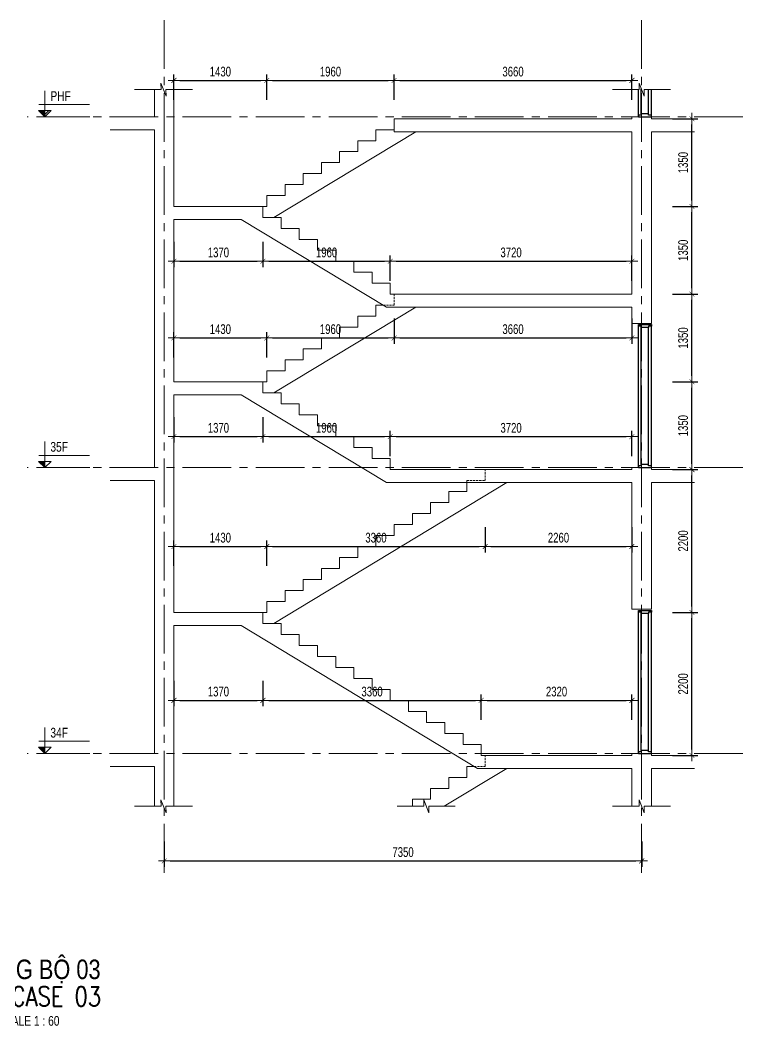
# Model space of a CAD drawing. Header units: millimetres. Extents: x -179076 to 254975, y -18667 to 296191.
# Drawn here: x 74023 to 85149, y 126662 to 142145 of the extents above; entities that cross this region are included whole.
import ezdxf
from ezdxf.enums import TextEntityAlignment as Align

# ---------------------------------------------------------------- set-up
doc = ezdxf.new("R2010")
doc.units = ezdxf.units.MM
doc.linetypes.add('CENTER2', pattern=[1.125, 0.75, -0.125, 0.125, -0.125])
doc.linetypes.add('HIDDEN2', pattern=[4.7625, 3.175, -1.5875])
doc.layers.get('Defpoints').update_dxf_attribs({"color": 151, "lineweight": 9})
doc.layers.add('A-DOOR', color=4, linetype='Continuous')
doc.layers.add('DOOR', color=4, linetype='Continuous')
for name, color, linetype, lineweight in [('NDC_S_ANNO', 7, 'Continuous', 20), ('NDC_S_AXIS', 5, 'CENTER2', 13), ('NDC_S_CONTINUOUS', 3, 'Continuous', 20), ('NDC_S_DIM', 1, 'Continuous', 15), ('NDC_S_ENG TITLE', 3, 'Continuous', 20), ('NDC_S_HIDDEN', 8, 'HIDDEN2', 13), ('NDC_S_SLAB', 2, 'Continuous', 20), ('NDC_S_SYMBOL', 1, 'Continuous', 15), ('NDC_S_TEXT SYMBOL', 7, 'Continuous', 20), ('NDC_S_VN TEXT', 7, 'Continuous', 20), ('NDC_S_VN TITLE', 6, 'Continuous', 35)]:
    doc.layers.add(name, color=color, linetype=linetype, lineweight=lineweight)
doc.styles.add('NDC_ANNO', font='', dxfattribs={"width": 0.8})
doc.styles.add('NDC_DIM', font='', dxfattribs={"width": 0.75})
doc.styles.add('NDC_EN TXT', font='romans.shx', dxfattribs={"width": 0.8})
doc.styles.add('NDC_VIE TXT', font='arial.ttf', dxfattribs={"width": 0.8})
doc.styles.get('NDC_ANNO').set_extended_font_data('Dotum')
doc.styles.get('NDC_DIM').set_extended_font_data('Dotum')
doc.dimstyles.new('NDC_dim_60', dxfattribs={"dimscale": 60, "dimtxt": 2.5, "dimasz": 1.5, "dimexe": 1.5, "dimexo": 2.5, "dimgap": 1, "dimtad": 1, "dimdec": 0, "dimzin": 0, "dimdsep": 46, "dimtxsty": 'NDC_DIM', "dimblk": 'DIMMARK', "dimcen": 0.09, "dimdle": 1.2, "dimclrd": 1, "dimclre": 1, "dimclrt": 3, "dimadec": 0, "dimazin": 0, "dimtfac": 1, "dimtdec": 0, "dimtix": 1, "dimtofl": 0, "dimtmove": 0, "dimatfit": 3, "dimfxl": 5, "dimfxlon": 1, "dimtolj": 1, "dimtzin": 0, "dimarcsym": 0})

# ---------------------------------------------------------------- blocks, each defined once
blk = doc.blocks.new('X-SECTION-2$0$X-SEC-DOO2')
at = {"layer": 'A-DOOR'}
for p, q in [((41976, 101972), (41976, 104172)), ((42021, 102017), (42021, 104127)), ((42131, 102017), (42131, 104127)), ((42176, 101972), (42176, 104172))]:
    blk.add_line(p, q, dxfattribs=at)
for points in [[(41976, 104172), (41976, 104147), (42021, 104147), (42021, 104127), (42131, 104127), (42131, 104147), (42176, 104147), (42176, 104172)], [(41976, 101972), (41976, 101997), (42021, 101997), (42021, 102017), (42131, 102017), (42131, 101997), (42176, 101997), (42176, 101972)]]:
    blk.add_lwpolyline(points, close=True, dxfattribs=at)
at = {"layer": 'Defpoints'}
blk.add_line((41976, 104192), (42176, 104192), dxfattribs=at)
blk = doc.blocks.new('kata_block_CT')
at = {"layer": 'NDC_S_ANNO'}
blk.add_hatch(color=3, dxfattribs=at).paths.add_polyline_path([(0, 1.6), (-1.61, 1.6), (0, 0)])
at = {"layer": 'NDC_S_ANNO', "ltscale": 50}
h = blk.add_hatch(dxfattribs=at)
h.set_pattern_fill('ANSI31', color=256, scale=1.406, style=0)
h.paths.add_polyline_path([(0, 1.6), (0, 0), (1.61, 1.6)])
for p, q in [((-1.59, 3.14), (11.47, 3.14)), ((11.56, 0), (-1.64, 0))]:
    blk.add_line(p, q, dxfattribs=at)
for points in [[(0, 6.69), (0, 0)], [(0, 0), (-1.61, 1.6), (0, 1.6)], [(0, 0), (1.61, 1.6), (0, 1.6)]]:
    blk.add_lwpolyline(points, dxfattribs=at)
at = {"layer": 'NDC_S_ANNO', "color": 8, "ltscale": 50}
blk.add_lwpolyline([(0, 0), (-1.61, 1.6), (0, 1.6)], dxfattribs=at)
at = {"layer": 'NDC_S_TEXT SYMBOL', "color": 3, "style": 'NDC_ANNO', "width": 0.8}
blk.add_attdef('CT', (1.41, 4.07), '', height=2.5, dxfattribs=at)
blk = doc.blocks.new('DIMMARK')
at = {"layer": 'NDC_S_DIM', "color": 1}
blk.add_line((-1.5, 0), (1, 0), dxfattribs=at)
at = {"layer": 'NDC_S_DIM', "color": 2, "const_width": 0.1}
blk.add_lwpolyline([(-0.42, -0.42), (0.42, 0.42)], dxfattribs=at)
blk = doc.blocks.new('*D2730')
at = {"layer": 'Defpoints', "color": 0, "transparency": 16777216}
for p in [(76243, 130023), (83593, 130023), (83593, 129202)]:
    blk.add_point(p, dxfattribs=at)
at = {"layer": 'NDC_S_DIM', "color": 1, "lineweight": -2, "transparency": 16777216}
for p, q in [((76243, 129502), (76243, 129112)), ((83593, 129502), (83593, 129112)), ((76333, 129202), (83503, 129202))]:
    blk.add_line(p, q, dxfattribs=at)
at = {"layer": 'NDC_S_DIM', "color": 1, "lineweight": -2, "transparency": 16777216, "xscale": 90, "yscale": 90, "zscale": 90, "rotation": 180}
blk.add_blockref('DIMMARK', (76243, 129202), dxfattribs=at)
at = {"layer": 'NDC_S_DIM', "color": 1, "lineweight": -2, "transparency": 16777216, "xscale": 90, "yscale": 90, "zscale": 90}
blk.add_blockref('DIMMARK', (83593, 129202), dxfattribs=at)
at = {"layer": 'NDC_S_DIM', "color": 3, "transparency": 16777216, "insert": (79918, 129337), "char_height": 150, "attachment_point": 5, "style": 'NDC_DIM'}
blk.add_mtext('\\A1;7350', dxfattribs=at)
blk = doc.blocks.new('*D2735')
at = {"layer": 'Defpoints', "color": 0, "transparency": 16777216}
for p in [(77761, 133027), (76391, 132827), (77761, 131673)]:
    blk.add_point(p, dxfattribs=at)
at = {"layer": 'NDC_S_DIM', "color": 1, "lineweight": -2, "transparency": 16777216}
for p, q in [((76391, 131973), (76391, 131583)), ((77761, 131973), (77761, 131583)), ((76481, 131673), (77671, 131673))]:
    blk.add_line(p, q, dxfattribs=at)
at = {"layer": 'NDC_S_DIM', "color": 1, "lineweight": -2, "transparency": 16777216, "xscale": 90, "yscale": 90, "zscale": 90, "rotation": 180}
blk.add_blockref('DIMMARK', (76391, 131673), dxfattribs=at)
at = {"layer": 'NDC_S_DIM', "color": 1, "lineweight": -2, "transparency": 16777216, "xscale": 90, "yscale": 90, "zscale": 90}
blk.add_blockref('DIMMARK', (77761, 131673), dxfattribs=at)
at = {"layer": 'NDC_S_DIM', "color": 3, "transparency": 16777216, "insert": (77076, 131808), "char_height": 150, "attachment_point": 5, "style": 'NDC_DIM'}
blk.add_mtext('\\A1;1370', dxfattribs=at)
blk = doc.blocks.new('*D2736')
at = {"layer": 'Defpoints', "color": 0, "transparency": 16777216}
for p in [(77761, 133027), (81121, 131673), (81121, 130827)]:
    blk.add_point(p, dxfattribs=at)
at = {"layer": 'NDC_S_DIM', "color": 1, "lineweight": -2, "transparency": 16777216}
for p, q in [((77761, 131973), (77761, 131583)), ((81121, 131373), (81121, 131763)), ((77851, 131673), (81031, 131673))]:
    blk.add_line(p, q, dxfattribs=at)
at = {"layer": 'NDC_S_DIM', "color": 1, "lineweight": -2, "transparency": 16777216, "xscale": 90, "yscale": 90, "zscale": 90, "rotation": 180}
blk.add_blockref('DIMMARK', (77761, 131673), dxfattribs=at)
at = {"layer": 'NDC_S_DIM', "color": 1, "lineweight": -2, "transparency": 16777216, "xscale": 90, "yscale": 90, "zscale": 90}
blk.add_blockref('DIMMARK', (81121, 131673), dxfattribs=at)
at = {"layer": 'NDC_S_DIM', "color": 3, "transparency": 16777216, "insert": (79441, 131808), "char_height": 150, "attachment_point": 5, "style": 'NDC_DIM'}
blk.add_mtext('\\A1;3360', dxfattribs=at)
blk = doc.blocks.new('*D2737')
at = {"layer": 'Defpoints', "color": 0, "transparency": 16777216}
for p in [(83441, 131673), (81121, 130827), (83441, 130827)]:
    blk.add_point(p, dxfattribs=at)
at = {"layer": 'NDC_S_DIM', "color": 1, "lineweight": -2, "transparency": 16777216}
for p, q in [((81121, 131373), (81121, 131763)), ((83441, 131373), (83441, 131763)), ((81211, 131673), (83351, 131673))]:
    blk.add_line(p, q, dxfattribs=at)
at = {"layer": 'NDC_S_DIM', "color": 1, "lineweight": -2, "transparency": 16777216, "xscale": 90, "yscale": 90, "zscale": 90, "rotation": 180}
blk.add_blockref('DIMMARK', (81121, 131673), dxfattribs=at)
at = {"layer": 'NDC_S_DIM', "color": 1, "lineweight": -2, "transparency": 16777216, "xscale": 90, "yscale": 90, "zscale": 90}
blk.add_blockref('DIMMARK', (83441, 131673), dxfattribs=at)
at = {"layer": 'NDC_S_DIM', "color": 3, "transparency": 16777216, "insert": (82281, 131808), "char_height": 150, "attachment_point": 5, "style": 'NDC_DIM'}
blk.add_mtext('\\A1;2320', dxfattribs=at)
blk = doc.blocks.new('*D2738')
at = {"layer": 'Defpoints', "color": 0, "transparency": 16777216}
for p in [(77821, 134042), (76391, 133027), (77821, 133027)]:
    blk.add_point(p, dxfattribs=at)
at = {"layer": 'NDC_S_DIM', "color": 1, "lineweight": -2, "transparency": 16777216}
for p, q in [((76391, 133742), (76391, 134132)), ((77821, 133742), (77821, 134132)), ((76481, 134042), (77731, 134042))]:
    blk.add_line(p, q, dxfattribs=at)
at = {"layer": 'NDC_S_DIM', "color": 1, "lineweight": -2, "transparency": 16777216, "xscale": 90, "yscale": 90, "zscale": 90, "rotation": 180}
blk.add_blockref('DIMMARK', (76391, 134042), dxfattribs=at)
at = {"layer": 'NDC_S_DIM', "color": 1, "lineweight": -2, "transparency": 16777216, "xscale": 90, "yscale": 90, "zscale": 90}
blk.add_blockref('DIMMARK', (77821, 134042), dxfattribs=at)
at = {"layer": 'NDC_S_DIM', "color": 3, "transparency": 16777216, "insert": (77106, 134177), "char_height": 150, "attachment_point": 5, "style": 'NDC_DIM'}
blk.add_mtext('\\A1;1430', dxfattribs=at)
blk = doc.blocks.new('*D2745')
at = {"layer": 'Defpoints', "color": 0, "transparency": 16777216}
for p in [(81181, 135142), (81181, 134042), (77821, 133027)]:
    blk.add_point(p, dxfattribs=at)
at = {"layer": 'NDC_S_DIM', "color": 1, "lineweight": -2, "transparency": 16777216}
for p, q in [((81181, 134342), (81181, 133952)), ((77821, 133742), (77821, 134132)), ((77911, 134042), (81091, 134042))]:
    blk.add_line(p, q, dxfattribs=at)
at = {"layer": 'NDC_S_DIM', "color": 1, "lineweight": -2, "transparency": 16777216, "xscale": 90, "yscale": 90, "zscale": 90, "rotation": 180}
blk.add_blockref('DIMMARK', (77821, 134042), dxfattribs=at)
at = {"layer": 'NDC_S_DIM', "color": 1, "lineweight": -2, "transparency": 16777216, "xscale": 90, "yscale": 90, "zscale": 90}
blk.add_blockref('DIMMARK', (81181, 134042), dxfattribs=at)
at = {"layer": 'NDC_S_DIM', "color": 3, "transparency": 16777216, "insert": (79501, 134177), "char_height": 150, "attachment_point": 5, "style": 'NDC_DIM'}
blk.add_mtext('\\A1;3360', dxfattribs=at)
blk = doc.blocks.new('*D2746')
at = {"layer": 'Defpoints', "color": 0, "transparency": 16777216}
for p in [(81181, 135142), (83441, 135027), (83441, 134042)]:
    blk.add_point(p, dxfattribs=at)
at = {"layer": 'NDC_S_DIM', "color": 1, "lineweight": -2, "transparency": 16777216}
for p, q in [((81181, 134342), (81181, 133952)), ((83441, 134342), (83441, 133952)), ((81271, 134042), (83351, 134042))]:
    blk.add_line(p, q, dxfattribs=at)
at = {"layer": 'NDC_S_DIM', "color": 1, "lineweight": -2, "transparency": 16777216, "xscale": 90, "yscale": 90, "zscale": 90, "rotation": 180}
blk.add_blockref('DIMMARK', (81181, 134042), dxfattribs=at)
at = {"layer": 'NDC_S_DIM', "color": 1, "lineweight": -2, "transparency": 16777216, "xscale": 90, "yscale": 90, "zscale": 90}
blk.add_blockref('DIMMARK', (83441, 134042), dxfattribs=at)
at = {"layer": 'NDC_S_DIM', "color": 3, "transparency": 16777216, "insert": (82311, 134177), "char_height": 150, "attachment_point": 5, "style": 'NDC_DIM'}
blk.add_mtext('\\A1;2260', dxfattribs=at)
blk = doc.blocks.new('*D2747')
at = {"layer": 'Defpoints', "color": 0, "transparency": 16777216}
for p in [(77761, 136408), (76391, 136377), (77761, 135733)]:
    blk.add_point(p, dxfattribs=at)
at = {"layer": 'NDC_S_DIM', "color": 1, "lineweight": -2, "transparency": 16777216}
for p, q in [((76391, 136033), (76391, 135643)), ((77761, 136033), (77761, 135643)), ((76481, 135733), (77671, 135733))]:
    blk.add_line(p, q, dxfattribs=at)
at = {"layer": 'NDC_S_DIM', "color": 1, "lineweight": -2, "transparency": 16777216, "xscale": 90, "yscale": 90, "zscale": 90, "rotation": 180}
blk.add_blockref('DIMMARK', (76391, 135733), dxfattribs=at)
at = {"layer": 'NDC_S_DIM', "color": 1, "lineweight": -2, "transparency": 16777216, "xscale": 90, "yscale": 90, "zscale": 90}
blk.add_blockref('DIMMARK', (77761, 135733), dxfattribs=at)
at = {"layer": 'NDC_S_DIM', "color": 3, "transparency": 16777216, "insert": (77076, 135868), "char_height": 150, "attachment_point": 5, "style": 'NDC_DIM'}
blk.add_mtext('\\A1;1370', dxfattribs=at)
blk = doc.blocks.new('*D2748')
at = {"layer": 'Defpoints', "color": 0, "transparency": 16777216}
for p in [(77761, 136408), (79721, 135733), (79721, 135227)]:
    blk.add_point(p, dxfattribs=at)
at = {"layer": 'NDC_S_DIM', "color": 1, "lineweight": -2, "transparency": 16777216}
for p, q in [((77761, 136033), (77761, 135643)), ((79721, 135433), (79721, 135823)), ((77851, 135733), (79631, 135733))]:
    blk.add_line(p, q, dxfattribs=at)
at = {"layer": 'NDC_S_DIM', "color": 1, "lineweight": -2, "transparency": 16777216, "xscale": 90, "yscale": 90, "zscale": 90, "rotation": 180}
blk.add_blockref('DIMMARK', (77761, 135733), dxfattribs=at)
at = {"layer": 'NDC_S_DIM', "color": 1, "lineweight": -2, "transparency": 16777216, "xscale": 90, "yscale": 90, "zscale": 90}
blk.add_blockref('DIMMARK', (79721, 135733), dxfattribs=at)
at = {"layer": 'NDC_S_DIM', "color": 3, "transparency": 16777216, "insert": (78741, 135868), "char_height": 150, "attachment_point": 5, "style": 'NDC_DIM'}
blk.add_mtext('\\A1;1960', dxfattribs=at)
blk = doc.blocks.new('*D2749')
at = {"layer": 'Defpoints', "color": 0, "transparency": 16777216}
for p in [(83441, 135733), (79721, 135227), (83441, 135227)]:
    blk.add_point(p, dxfattribs=at)
at = {"layer": 'NDC_S_DIM', "color": 1, "lineweight": -2, "transparency": 16777216}
for p, q in [((79721, 135433), (79721, 135823)), ((83441, 135433), (83441, 135823)), ((79811, 135733), (83351, 135733))]:
    blk.add_line(p, q, dxfattribs=at)
at = {"layer": 'NDC_S_DIM', "color": 1, "lineweight": -2, "transparency": 16777216, "xscale": 90, "yscale": 90, "zscale": 90, "rotation": 180}
blk.add_blockref('DIMMARK', (79721, 135733), dxfattribs=at)
at = {"layer": 'NDC_S_DIM', "color": 1, "lineweight": -2, "transparency": 16777216, "xscale": 90, "yscale": 90, "zscale": 90}
blk.add_blockref('DIMMARK', (83441, 135733), dxfattribs=at)
at = {"layer": 'NDC_S_DIM', "color": 3, "transparency": 16777216, "insert": (81581, 135868), "char_height": 150, "attachment_point": 5, "style": 'NDC_DIM'}
blk.add_mtext('\\A1;3720', dxfattribs=at)
blk = doc.blocks.new('*D2750')
at = {"layer": 'Defpoints', "color": 0, "transparency": 16777216}
for p in [(77821, 137252), (76391, 136577), (77821, 136577)]:
    blk.add_point(p, dxfattribs=at)
at = {"layer": 'NDC_S_DIM', "color": 1, "lineweight": -2, "transparency": 16777216}
for p, q in [((76391, 136952), (76391, 137342)), ((77821, 136952), (77821, 137342)), ((76481, 137252), (77731, 137252))]:
    blk.add_line(p, q, dxfattribs=at)
at = {"layer": 'NDC_S_DIM', "color": 1, "lineweight": -2, "transparency": 16777216, "xscale": 90, "yscale": 90, "zscale": 90, "rotation": 180}
blk.add_blockref('DIMMARK', (76391, 137252), dxfattribs=at)
at = {"layer": 'NDC_S_DIM', "color": 1, "lineweight": -2, "transparency": 16777216, "xscale": 90, "yscale": 90, "zscale": 90}
blk.add_blockref('DIMMARK', (77821, 137252), dxfattribs=at)
at = {"layer": 'NDC_S_DIM', "color": 3, "transparency": 16777216, "insert": (77106, 137387), "char_height": 150, "attachment_point": 5, "style": 'NDC_DIM'}
blk.add_mtext('\\A1;1430', dxfattribs=at)
blk = doc.blocks.new('*D2751')
at = {"layer": 'Defpoints', "color": 0, "transparency": 16777216}
for p in [(79781, 137758), (79781, 137252), (77821, 136577)]:
    blk.add_point(p, dxfattribs=at)
at = {"layer": 'NDC_S_DIM', "color": 1, "lineweight": -2, "transparency": 16777216}
for p, q in [((79781, 137552), (79781, 137162)), ((77821, 136952), (77821, 137342)), ((77911, 137252), (79691, 137252))]:
    blk.add_line(p, q, dxfattribs=at)
at = {"layer": 'NDC_S_DIM', "color": 1, "lineweight": -2, "transparency": 16777216, "xscale": 90, "yscale": 90, "zscale": 90, "rotation": 180}
blk.add_blockref('DIMMARK', (77821, 137252), dxfattribs=at)
at = {"layer": 'NDC_S_DIM', "color": 1, "lineweight": -2, "transparency": 16777216, "xscale": 90, "yscale": 90, "zscale": 90}
blk.add_blockref('DIMMARK', (79781, 137252), dxfattribs=at)
at = {"layer": 'NDC_S_DIM', "color": 3, "transparency": 16777216, "insert": (78801, 137387), "char_height": 150, "attachment_point": 5, "style": 'NDC_DIM'}
blk.add_mtext('\\A1;1960', dxfattribs=at)
blk = doc.blocks.new('*D2752')
at = {"layer": 'Defpoints', "color": 0, "transparency": 16777216}
for p in [(79781, 137758), (83441, 137727), (83441, 137252)]:
    blk.add_point(p, dxfattribs=at)
at = {"layer": 'NDC_S_DIM', "color": 1, "lineweight": -2, "transparency": 16777216}
for p, q in [((79781, 137552), (79781, 137162)), ((83441, 137552), (83441, 137162)), ((79871, 137252), (83351, 137252))]:
    blk.add_line(p, q, dxfattribs=at)
at = {"layer": 'NDC_S_DIM', "color": 1, "lineweight": -2, "transparency": 16777216, "xscale": 90, "yscale": 90, "zscale": 90, "rotation": 180}
blk.add_blockref('DIMMARK', (79781, 137252), dxfattribs=at)
at = {"layer": 'NDC_S_DIM', "color": 1, "lineweight": -2, "transparency": 16777216, "xscale": 90, "yscale": 90, "zscale": 90}
blk.add_blockref('DIMMARK', (83441, 137252), dxfattribs=at)
at = {"layer": 'NDC_S_DIM', "color": 3, "transparency": 16777216, "insert": (81611, 137387), "char_height": 150, "attachment_point": 5, "style": 'NDC_DIM'}
blk.add_mtext('\\A1;3660', dxfattribs=at)
blk = doc.blocks.new('*D2753')
at = {"layer": 'Defpoints', "color": 0, "transparency": 16777216}
for p in [(76391, 139277), (77761, 139277), (77761, 138433)]:
    blk.add_point(p, dxfattribs=at)
at = {"layer": 'NDC_S_DIM', "color": 1, "lineweight": -2, "transparency": 16777216}
for p, q in [((76391, 138733), (76391, 138343)), ((77761, 138733), (77761, 138343)), ((76481, 138433), (77671, 138433))]:
    blk.add_line(p, q, dxfattribs=at)
at = {"layer": 'NDC_S_DIM', "color": 1, "lineweight": -2, "transparency": 16777216, "xscale": 90, "yscale": 90, "zscale": 90, "rotation": 180}
blk.add_blockref('DIMMARK', (76391, 138433), dxfattribs=at)
at = {"layer": 'NDC_S_DIM', "color": 1, "lineweight": -2, "transparency": 16777216, "xscale": 90, "yscale": 90, "zscale": 90}
blk.add_blockref('DIMMARK', (77761, 138433), dxfattribs=at)
at = {"layer": 'NDC_S_DIM', "color": 3, "transparency": 16777216, "insert": (77076, 138568), "char_height": 150, "attachment_point": 5, "style": 'NDC_DIM'}
blk.add_mtext('\\A1;1370', dxfattribs=at)
blk = doc.blocks.new('*D2754')
at = {"layer": 'Defpoints', "color": 0, "transparency": 16777216}
for p in [(77761, 139277), (79721, 138433), (79721, 137927)]:
    blk.add_point(p, dxfattribs=at)
at = {"layer": 'NDC_S_DIM', "color": 1, "lineweight": -2, "transparency": 16777216}
for p, q in [((77761, 138733), (77761, 138343)), ((77851, 138433), (79631, 138433)), ((79721, 138133), (79721, 138523))]:
    blk.add_line(p, q, dxfattribs=at)
at = {"layer": 'NDC_S_DIM', "color": 1, "lineweight": -2, "transparency": 16777216, "xscale": 90, "yscale": 90, "zscale": 90, "rotation": 180}
blk.add_blockref('DIMMARK', (77761, 138433), dxfattribs=at)
at = {"layer": 'NDC_S_DIM', "color": 1, "lineweight": -2, "transparency": 16777216, "xscale": 90, "yscale": 90, "zscale": 90}
blk.add_blockref('DIMMARK', (79721, 138433), dxfattribs=at)
at = {"layer": 'NDC_S_DIM', "color": 3, "transparency": 16777216, "insert": (78741, 138568), "char_height": 150, "attachment_point": 5, "style": 'NDC_DIM'}
blk.add_mtext('\\A1;1960', dxfattribs=at)
blk = doc.blocks.new('*D2731')
at = {"layer": 'Defpoints', "color": 0, "transparency": 16777216}
for p in [(83441, 138433), (79721, 137927), (83441, 137927)]:
    blk.add_point(p, dxfattribs=at)
at = {"layer": 'NDC_S_DIM', "color": 1, "lineweight": -2, "transparency": 16777216}
for p, q in [((79721, 138133), (79721, 138523)), ((79811, 138433), (83351, 138433)), ((83441, 138133), (83441, 138523))]:
    blk.add_line(p, q, dxfattribs=at)
at = {"layer": 'NDC_S_DIM', "color": 1, "lineweight": -2, "transparency": 16777216, "xscale": 90, "yscale": 90, "zscale": 90, "rotation": 180}
blk.add_blockref('DIMMARK', (79721, 138433), dxfattribs=at)
at = {"layer": 'NDC_S_DIM', "color": 1, "lineweight": -2, "transparency": 16777216, "xscale": 90, "yscale": 90, "zscale": 90}
blk.add_blockref('DIMMARK', (83441, 138433), dxfattribs=at)
at = {"layer": 'NDC_S_DIM', "color": 3, "transparency": 16777216, "insert": (81581, 138568), "char_height": 150, "attachment_point": 5, "style": 'NDC_DIM'}
blk.add_mtext('\\A1;3720', dxfattribs=at)
blk = doc.blocks.new('*D2732')
at = {"layer": 'Defpoints', "color": 0, "transparency": 16777216}
for p in [(77821, 141217), (76391, 140657), (77821, 139277)]:
    blk.add_point(p, dxfattribs=at)
at = {"layer": 'NDC_S_DIM', "color": 1, "lineweight": -2, "transparency": 16777216}
for p, q in [((76391, 140917), (76391, 141307)), ((76481, 141217), (77731, 141217)), ((77821, 140917), (77821, 141307))]:
    blk.add_line(p, q, dxfattribs=at)
at = {"layer": 'NDC_S_DIM', "color": 1, "lineweight": -2, "transparency": 16777216, "xscale": 90, "yscale": 90, "zscale": 90, "rotation": 180}
blk.add_blockref('DIMMARK', (76391, 141217), dxfattribs=at)
at = {"layer": 'NDC_S_DIM', "color": 1, "lineweight": -2, "transparency": 16777216, "xscale": 90, "yscale": 90, "zscale": 90}
blk.add_blockref('DIMMARK', (77821, 141217), dxfattribs=at)
at = {"layer": 'NDC_S_DIM', "color": 3, "transparency": 16777216, "insert": (77106, 141352), "char_height": 150, "attachment_point": 5, "style": 'NDC_DIM'}
blk.add_mtext('\\A1;1430', dxfattribs=at)
blk = doc.blocks.new('*D2733')
at = {"layer": 'Defpoints', "color": 0, "transparency": 16777216}
for p in [(79781, 141217), (79781, 140458), (77821, 139277)]:
    blk.add_point(p, dxfattribs=at)
at = {"layer": 'NDC_S_DIM', "color": 1, "lineweight": -2, "transparency": 16777216}
for p, q in [((77821, 140917), (77821, 141307)), ((77911, 141217), (79691, 141217)), ((79781, 140917), (79781, 141307))]:
    blk.add_line(p, q, dxfattribs=at)
at = {"layer": 'NDC_S_DIM', "color": 1, "lineweight": -2, "transparency": 16777216, "xscale": 90, "yscale": 90, "zscale": 90, "rotation": 180}
blk.add_blockref('DIMMARK', (77821, 141217), dxfattribs=at)
at = {"layer": 'NDC_S_DIM', "color": 1, "lineweight": -2, "transparency": 16777216, "xscale": 90, "yscale": 90, "zscale": 90}
blk.add_blockref('DIMMARK', (79781, 141217), dxfattribs=at)
at = {"layer": 'NDC_S_DIM', "color": 3, "transparency": 16777216, "insert": (78801, 141352), "char_height": 150, "attachment_point": 5, "style": 'NDC_DIM'}
blk.add_mtext('\\A1;1960', dxfattribs=at)
blk = doc.blocks.new('*D2734')
at = {"layer": 'Defpoints', "color": 0, "transparency": 16777216}
for p in [(83441, 141217), (83441, 140627), (79781, 140458)]:
    blk.add_point(p, dxfattribs=at)
at = {"layer": 'NDC_S_DIM', "color": 1, "lineweight": -2, "transparency": 16777216}
for p, q in [((79781, 140917), (79781, 141307)), ((79871, 141217), (83351, 141217)), ((83441, 140917), (83441, 141307))]:
    blk.add_line(p, q, dxfattribs=at)
at = {"layer": 'NDC_S_DIM', "color": 1, "lineweight": -2, "transparency": 16777216, "xscale": 90, "yscale": 90, "zscale": 90, "rotation": 180}
blk.add_blockref('DIMMARK', (79781, 141217), dxfattribs=at)
at = {"layer": 'NDC_S_DIM', "color": 1, "lineweight": -2, "transparency": 16777216, "xscale": 90, "yscale": 90, "zscale": 90}
blk.add_blockref('DIMMARK', (83441, 141217), dxfattribs=at)
at = {"layer": 'NDC_S_DIM', "color": 3, "transparency": 16777216, "insert": (81611, 141352), "char_height": 150, "attachment_point": 5, "style": 'NDC_DIM'}
blk.add_mtext('\\A1;3660', dxfattribs=at)
blk = doc.blocks.new('Drawing name_symbol')
at = {"layer": 'NDC_S_ENG TITLE', "style": 'NDC_EN TXT', "width": 0.8}
blk.add_attdef('SECTDET1', text='', height=5, dxfattribs=at).set_placement((0, 1.01), align=Align.CENTER)
at = {"layer": 'NDC_S_TEXT SYMBOL', "lineweight": 25, "style": 'NDC_ANNO', "width": 0.8}
blk.add_attdef('SSCALE', text='', height=2.5, dxfattribs=at).set_placement((0, -4), align=Align.CENTER)
at = {"layer": 'NDC_S_VN TITLE', "style": 'NDC_VIE TXT', "width": 0.8}
blk.add_attdef('SECTDET2', text='', height=5, dxfattribs=at).set_placement((0, 7.97), align=Align.CENTER)
blk = doc.blocks.new('*D3040')
at = {"layer": 'Defpoints', "color": 0, "transparency": 16777216}
for p in [(77821, 133027), (84365, 133027), (81121, 130827)]:
    blk.add_point(p, dxfattribs=at)
at = {"layer": 'NDC_S_DIM', "color": 1, "lineweight": -2, "transparency": 16777216}
for p, q in [((84065, 133027), (84455, 133027)), ((84365, 130917), (84365, 132937)), ((84065, 130827), (84455, 130827))]:
    blk.add_line(p, q, dxfattribs=at)
at = {"layer": 'NDC_S_DIM', "color": 1, "lineweight": -2, "transparency": 16777216, "xscale": 90, "yscale": 90, "zscale": 90}
for p, rotation in [((84365, 133027), 90), ((84365, 130827), 270)]:
    blk.add_blockref('DIMMARK', p, dxfattribs=dict(at, rotation=rotation))
at = {"layer": 'NDC_S_DIM', "color": 3, "transparency": 16777216, "insert": (84230, 131927), "char_height": 150, "attachment_point": 5, "rotation": 90, "style": 'NDC_DIM'}
blk.add_mtext('\\A1;2200', dxfattribs=at)
blk = doc.blocks.new('*D3041')
at = {"layer": 'Defpoints', "color": 0, "transparency": 16777216}
for p in [(79721, 135227), (84365, 135227), (77821, 133027)]:
    blk.add_point(p, dxfattribs=at)
at = {"layer": 'NDC_S_DIM', "color": 1, "lineweight": -2, "transparency": 16777216}
for p, q in [((84065, 135227), (84455, 135227)), ((84365, 133117), (84365, 135137)), ((84065, 133027), (84455, 133027))]:
    blk.add_line(p, q, dxfattribs=at)
at = {"layer": 'NDC_S_DIM', "color": 1, "lineweight": -2, "transparency": 16777216, "xscale": 90, "yscale": 90, "zscale": 90}
for p, rotation in [((84365, 135227), 90), ((84365, 133027), 270)]:
    blk.add_blockref('DIMMARK', p, dxfattribs=dict(at, rotation=rotation))
at = {"layer": 'NDC_S_DIM', "color": 3, "transparency": 16777216, "insert": (84230, 134127), "char_height": 150, "attachment_point": 5, "rotation": 90, "style": 'NDC_DIM'}
blk.add_mtext('\\A1;2200', dxfattribs=at)
blk = doc.blocks.new('*D3042')
at = {"layer": 'Defpoints', "color": 0, "transparency": 16777216}
for p in [(77821, 136577), (84365, 136577), (79721, 135227)]:
    blk.add_point(p, dxfattribs=at)
at = {"layer": 'NDC_S_DIM', "color": 1, "lineweight": -2, "transparency": 16777216}
for p, q in [((84065, 136577), (84455, 136577)), ((84365, 135317), (84365, 136487)), ((84065, 135227), (84455, 135227))]:
    blk.add_line(p, q, dxfattribs=at)
at = {"layer": 'NDC_S_DIM', "color": 1, "lineweight": -2, "transparency": 16777216, "xscale": 90, "yscale": 90, "zscale": 90}
for p, rotation in [((84365, 136577), 90), ((84365, 135227), 270)]:
    blk.add_blockref('DIMMARK', p, dxfattribs=dict(at, rotation=rotation))
at = {"layer": 'NDC_S_DIM', "color": 3, "transparency": 16777216, "insert": (84230, 135902), "char_height": 150, "attachment_point": 5, "rotation": 90, "style": 'NDC_DIM'}
blk.add_mtext('\\A1;1350', dxfattribs=at)
blk = doc.blocks.new('*D3043')
at = {"layer": 'Defpoints', "color": 0, "transparency": 16777216}
for p in [(79721, 137927), (84365, 137927), (77821, 136577)]:
    blk.add_point(p, dxfattribs=at)
at = {"layer": 'NDC_S_DIM', "color": 1, "lineweight": -2, "transparency": 16777216}
for p, q in [((84065, 137927), (84455, 137927)), ((84365, 136667), (84365, 137837)), ((84065, 136577), (84455, 136577))]:
    blk.add_line(p, q, dxfattribs=at)
at = {"layer": 'NDC_S_DIM', "color": 1, "lineweight": -2, "transparency": 16777216, "xscale": 90, "yscale": 90, "zscale": 90}
for p, rotation in [((84365, 137927), 90), ((84365, 136577), 270)]:
    blk.add_blockref('DIMMARK', p, dxfattribs=dict(at, rotation=rotation))
at = {"layer": 'NDC_S_DIM', "color": 3, "transparency": 16777216, "insert": (84230, 137252), "char_height": 150, "attachment_point": 5, "rotation": 90, "style": 'NDC_DIM'}
blk.add_mtext('\\A1;1350', dxfattribs=at)
blk = doc.blocks.new('*D3044')
at = {"layer": 'Defpoints', "color": 0, "transparency": 16777216}
for p in [(77821, 139277), (84365, 139277), (79721, 137927)]:
    blk.add_point(p, dxfattribs=at)
at = {"layer": 'NDC_S_DIM', "color": 1, "lineweight": -2, "transparency": 16777216}
for p, q in [((84065, 139277), (84455, 139277)), ((84365, 138017), (84365, 139187)), ((84065, 137927), (84455, 137927))]:
    blk.add_line(p, q, dxfattribs=at)
at = {"layer": 'NDC_S_DIM', "color": 1, "lineweight": -2, "transparency": 16777216, "xscale": 90, "yscale": 90, "zscale": 90}
for p, rotation in [((84365, 139277), 90), ((84365, 137927), 270)]:
    blk.add_blockref('DIMMARK', p, dxfattribs=dict(at, rotation=rotation))
at = {"layer": 'NDC_S_DIM', "color": 3, "transparency": 16777216, "insert": (84230, 138602), "char_height": 150, "attachment_point": 5, "rotation": 90, "style": 'NDC_DIM'}
blk.add_mtext('\\A1;1350', dxfattribs=at)
blk = doc.blocks.new('*D3045')
at = {"layer": 'Defpoints', "color": 0, "transparency": 16777216}
for p in [(79781, 140627), (84365, 140627), (77821, 139277)]:
    blk.add_point(p, dxfattribs=at)
at = {"layer": 'NDC_S_DIM', "color": 1, "lineweight": -2, "transparency": 16777216}
for p, q in [((84065, 140627), (84455, 140627)), ((84365, 139367), (84365, 140537)), ((84065, 139277), (84455, 139277))]:
    blk.add_line(p, q, dxfattribs=at)
at = {"layer": 'NDC_S_DIM', "color": 1, "lineweight": -2, "transparency": 16777216, "xscale": 90, "yscale": 90, "zscale": 90}
for p, rotation in [((84365, 140627), 90), ((84365, 139277), 270)]:
    blk.add_blockref('DIMMARK', p, dxfattribs=dict(at, rotation=rotation))
at = {"layer": 'NDC_S_DIM', "color": 3, "transparency": 16777216, "insert": (84230, 139952), "char_height": 150, "attachment_point": 5, "rotation": 90, "style": 'NDC_DIM'}
blk.add_mtext('\\A1;1350', dxfattribs=at)

msp = doc.modelspace()

# ---------------------------------------------------------------- linework, layer by layer
at = {"layer": 'A-DOOR'}
for p, q in [((83541.1, 140656.9), (83541.1, 141075.3)), ((83586.1, 140701.9), (83586.1, 141087.8)), ((83696.1, 140701.9), (83696.1, 141075.3)), ((83741.1, 140656.9), (83741.1, 141075.3))]:
    msp.add_line(p, q, dxfattribs=at)
msp.add_lwpolyline([(83741.1, 140656.9), (83741.1, 140681.9), (83696.1, 140681.9), (83696.1, 140701.9), (83586.1, 140701.9), (83586.1, 140681.9), (83541.1, 140681.9), (83541.1, 140656.9)], close=True, dxfattribs=at)
at = {"layer": 'NDC_S_AXIS', "ltscale": 1000}
for p, q in [((76241.1, 142145.3), (76241.1, 129005)), ((83591.1, 142145.3), (83591.1, 129005))]:
    msp.add_line(p, q, dxfattribs=at)
for points in [[(85149.5, 140656.9), (74133.2, 140656.9)], [(85149.5, 135256.9), (74133.2, 135256.9)], [(85149.5, 130856.9), (74133.2, 130856.9)]]:
    msp.add_lwpolyline(points, dxfattribs=at)
at = {"layer": 'NDC_S_CONTINUOUS'}
for p, q in [((80116.8, 140426.9), (77928.6, 139108.1)), ((80116.8, 137726.9), (77928.6, 136408.1)), ((77927.8, 132857.7), (81516.9, 135026.9, 0)), ((80553, 130044.3, 0), (81516.9, 130626.9, 0))]:
    msp.add_line(p, q, dxfattribs=at)
for points in [[(79781.1, 140626.9), (79781.1, 140458.1), (79501.1, 140458.1), (79501.1, 140289.4), (79221.1, 140289.4), (79221.1, 140120.6), (78941.1, 140120.6), (78941.1, 139951.9), (78661.1, 139951.9), (78661.1, 139783.1), (78381.1, 139783.1), (78381.1, 139614.4), (78101.1, 139614.4), (78101.1, 139445.6), (77821.1, 139445.6), (77821.1, 139276.9), (77761.1, 139276.9)], [(79613.7, 137758.1), (79501.1, 137758.1), (79501.1, 137589.4), (79221.1, 137589.4), (79221.1, 137420.6), (78941.1, 137420.6), (78941.1, 137251.9), (78661.1, 137251.9), (78661.1, 137083.1), (78381.1, 137083.1), (78381.1, 136914.4), (78101.1, 136914.4), (78101.1, 136745.6), (77821.1, 136745.6), (77821.1, 136576.9), (77761.1, 136576.9)]]:
    msp.add_lwpolyline(points, dxfattribs=at)
at = {"layer": 'NDC_S_CONTINUOUS', "elevation": 0}
for points in [[(77761.1, 133026.9), (77821.1, 133026.9), (77821.1, 133196.1), (78101.1, 133196.1), (78101.1, 133365.4), (78381.1, 133365.4), (78381.1, 133534.6), (78661.1, 133534.6), (78661.1, 133703.8), (78941.1, 133703.8), (78941.1, 133873), (79221.1, 133873), (79221.1, 134042.3), (79501.1, 134042.3), (79501.1, 134211.5), (79781.1, 134211.5), (79781.1, 134380.7), (80061.1, 134380.7), (80061.1, 134550), (80341.1, 134550), (80341.1, 134719.2), (80621.1, 134719.2), (80621.1, 134888.4), (80901.1, 134888.4), (80901.1, 135026.9)], [(80061.1, 130044.3), (80061.1, 130150), (80341.1, 130150), (80341.1, 130319.2), (80621.1, 130319.2), (80621.1, 130488.4), (80901.1, 130488.4), (80901.1, 130657.7), (81014.5, 130657.7)]]:
    msp.add_lwpolyline(points, dxfattribs=at)
at = {"layer": 'NDC_S_HIDDEN', "ltscale": 10}
for points in [[(79613.7, 137758.1), (79781.1, 137758.1), (79781.1, 137926.9)], [(80901.1, 135026.9), (80901.1, 135057.7), (81181.1, 135057.7), (81181.1, 135226.9)], [(81014.5, 130657.7), (81181.1, 130657.7), (81181.1, 130826.9)]]:
    msp.add_lwpolyline(points, dxfattribs=at)
at = {"layer": 'NDC_S_SLAB'}
for p, q in [((76091.2, 141075.3), (76091.1, 140656.9)), ((76391.2, 141075.3), (76391.1, 139276.9)), ((83441.1, 140626.9), (83441.1, 140656.9)), ((83741.1, 140656.9), (83441.1, 140656.9)), ((83741.1, 140626.9), (83741.1, 140656.9)), ((75408.9, 140456.9), (76091.1, 140456.9)), ((76091.1, 140456.9), (76091.1, 135256.9)), ((83441.1, 140426.9), (79781.1, 140426.9)), ((83441.1, 137926.9), (83441.1, 140426.9)), ((84403.4, 140426.9), (83741.1, 140426.9)), ((83741.1, 137476.9), (83741.1, 140426.9)), ((76391.1, 139276.9), (77761.1, 139276.9)), ((77761.1, 139276.9), (77761.1, 139108.1)), ((76391.1, 139076.9), (76391.1, 136576.9)), ((77425.5, 139076.9), (76391.1, 139076.9)), ((79665.5, 137726.9), (77425.5, 139076.9)), ((77761.1, 139108.1), (78041.1, 139108.1)), ((78041.1, 139108.1), (78041.1, 138939.4)), ((78041.1, 138939.4), (78321.1, 138939.4)), ((78321.1, 138939.4), (78321.1, 138770.6)), ((78321.1, 138770.6), (78601.1, 138770.6)), ((78601.1, 138770.6), (78601.1, 138601.9)), ((78601.1, 138601.9), (78881.1, 138601.9)), ((78881.1, 138601.9), (78881.1, 138433.1)), ((78881.1, 138433.1), (79161.1, 138433.1)), ((79161.1, 138433.1), (79161.1, 138264.4)), ((79161.1, 138264.4), (79441.1, 138264.4)), ((79441.1, 138264.4), (79441.1, 138095.6)), ((79441.1, 138095.6), (79721.1, 138095.6)), ((79721.1, 138095.6), (79721.1, 137926.9)), ((79721.1, 137926.9), (83441.1, 137926.9)), ((83441.1, 137726.9), (79665.5, 137726.9)), ((83441.1, 137476.9), (83441.1, 137726.9)), ((83741.1, 137476.9), (83441.1, 137476.9)), ((76391.1, 136376.9), (76391.1, 135256.9)), ((77425.5, 136376.9), (76391.1, 136376.9)), ((79665.5, 135026.9), (77425.5, 136376.9)), ((76091.1, 135256.9), (75408.9, 135256.9)), ((76391.1, 135256.9), (76391.1, 133026.9)), ((83441.1, 135226.9), (83441.1, 135256.9)), ((83741.1, 135256.9), (83441.1, 135256.9)), ((83741.1, 135226.9), (83741.1, 135256.9)), ((75408.9, 135056.9), (76091.1, 135056.9)), ((76091.1, 135056.9), (76091.1, 130856.9)), ((83441.1, 135026.9), (79665.5, 135026.9)), ((83441.1, 135026.9), (83441.1, 133076.9)), ((84403.2, 135026.9), (83741.1, 135026.9)), ((83741.1, 135026.9), (83741.1, 133076.9)), ((83741.1, 133076.9), (83441.1, 133076.9)), ((77425.4, 132826.9), (76391.1, 132826.9)), ((76391.1, 132826.9), (76391.1, 130856.9)), ((77425.4, 132826.9), (81065.4, 130626.9)), ((76391.1, 130856.9), (76391.1, 130044.3)), ((83441.1, 130856.9), (83441.1, 130826.9)), ((83741.1, 130856.9), (83441.1, 130856.9)), ((83741.1, 130856.9), (83741.1, 130826.9)), ((75408.9, 130656.9), (76091.1, 130656.9)), ((76091.1, 130656.9), (76091.1, 130044.3)), ((81065.4, 130626.9), (83441.1, 130626.9)), ((83441.1, 130626.9), (83441.1, 130044.3)), ((83741.1, 130626.9), (84403.2, 130626.9)), ((83741.1, 130626.9), (83741.1, 130044.3))]:
    msp.add_line(p, q, dxfattribs=at)
for points in [[(75408.9, 140656.9), (76091.1, 140656.9)], [(79781.1, 140426.9), (79781.1, 140626.9), (83441.1, 140626.9)], [(83741.1, 140626.9), (84403.2, 140626.9)], [(76391.1, 136576.9), (77761.1, 136576.9), (77761.1, 136408.1), (78041.1, 136408.1), (78041.1, 136239.4), (78321.1, 136239.4), (78321.1, 136070.6), (78601.1, 136070.6), (78601.1, 135901.9), (78881.1, 135901.9), (78881.1, 135733.1), (79161.1, 135733.1), (79161.1, 135564.4), (79441.1, 135564.4), (79441.1, 135395.6), (79721.1, 135395.6), (79721.1, 135226.9), (83441.1, 135226.9)], [(83741.1, 135226.9), (84403.2, 135226.9)], [(83441.1, 130826.9), (81121.1, 130826.9), (81121.1, 130996.1), (80841.1, 130996.1), (80841.1, 131165.4), (80561.1, 131165.4), (80561.1, 131334.6), (80281.1, 131334.6), (80281.1, 131503.8), (80001.1, 131503.8), (80001.1, 131673), (79721.1, 131673), (79721.1, 131842.3), (79441.1, 131842.3), (79441.1, 132011.5), (79161.1, 132011.5), (79161.1, 132180.7), (78881.1, 132180.7), (78881.1, 132350), (78601.1, 132350), (78601.1, 132519.2), (78321.1, 132519.2), (78321.1, 132688.4), (78041.1, 132688.4), (78041.1, 132857.7), (77761.1, 132857.7), (77761.1, 133026.9), (76391.1, 133026.9)], [(75408.9, 130856.9), (76091.1, 130856.9)], [(84403.2, 130826.9), (83741.1, 130826.9)]]:
    msp.add_lwpolyline(points, dxfattribs=at)
at = {"layer": 'NDC_S_SYMBOL'}
for points in [[(75783.8, 141075.3), (76193.4, 141075.3), (76191.2, 141175.3), (76271.2, 140975.3), (76269, 141075.3), (76675.3, 141075.3)], [(83143.7, 141075.3), (83553.3, 141075.3), (83551.1, 141175.3), (83631.1, 140975.3), (83629, 141075.3), (84035.3, 141075.3)], [(75783.8, 130044.3), (76193.4, 130044.3), (76191.2, 130144.3), (76271.2, 129944.3), (76269, 130044.3), (76675.3, 130044.3)], [(79829, 130044.3), (80238.6, 130044.3), (80236.4, 130144.3), (80316.4, 129944.3), (80314.2, 130044.3), (80720.5, 130044.3)], [(83143.7, 130044.3), (83553.3, 130044.3), (83551.1, 130144.3), (83631.1, 129944.3), (83629, 130044.3), (84035.3, 130044.3)]]:
    msp.add_lwpolyline(points, dxfattribs=at)

# ---------------------------------------------------------------- block references
at = {"layer": 'DOOR', "xscale": -1}
for p in [(125716.7, 33285), (125716.7, 28885)]:
    msp.add_blockref('X-SECTION-2$0$X-SEC-DOO2', p, dxfattribs=at)
at = {"layer": 'NDC_S_ANNO', "xscale": 60, "yscale": 60, "zscale": 60}
msp.add_blockref('Drawing name_symbol', (74153.7, 126904.5), dxfattribs=at).add_auto_attribs({'SECTDET1': 'STAIRCASE 03', 'SECTDET2': 'THANG BỘ 03', 'SSCALE': 'SCALE 1 : 60'})
at = {"layer": 'NDC_S_VN TEXT', "xscale": 60, "yscale": 60, "zscale": 60}
for p, values in [((74404.8, 140656.9), {'CT': 'PHF'}), ((74404.8, 135256.9), {'CT': '35F'}), ((74404.8, 130856.9), {'CT': '34F'})]:
    msp.add_blockref('kata_block_CT', p, dxfattribs=at).add_auto_attribs(values)

# ---------------------------------------------------------------- dimensions: what is measured, and where the dimension line sits
at = {"layer": 'NDC_S_DIM'}
for base, p1, p2, picture, middle in [((77821.1, 141217.3), (76391.2, 140656.9), (77821.1, 139276.9), '*D2732', (77106.2, 141352.4)), ((77761.1, 138433.1), (76391.1, 139276.9), (77761.1, 139276.9), '*D2753', (77076.1, 138568.2)), ((77821.1, 137251.9), (76391.1, 136576.9), (77821.1, 136576.9), '*D2750', (77106.1, 137387)), ((77761.1, 135733.1), (76391.1, 136376.9), (77761.1, 136408.1), '*D2747', (77076.1, 135868.2)), ((77821.1, 134042.3), (76391.1, 133026.9), (77821.1, 133026.9), '*D2738', (77106.1, 134177.4)), ((77761.1, 131673), (76391.1, 132826.9), (77761.1, 133026.9), '*D2735', (77076.1, 131808.2)), ((83592.6, 129202.3), (76242.6, 130023.3), (83592.6, 130023.3), '*D2730', (79917.6, 129337.4))]:
    dim = msp.add_linear_dim(base=base, p1=p1, p2=p2, dimstyle='NDC_dim_60', dxfattribs=at)
    dim.commit()
    dim.dimension.update_dxf_attribs({"geometry": picture, "text_midpoint": middle})
for base, p1, p2, picture, middle in [((79781.1, 141217.3), (77821.1, 139276.9), (79781.1, 140458.1), '*D2733', (78801.1, 141352.4)), ((83441.1, 141217.3), (79781.1, 140458.1), (83441.1, 140626.9), '*D2734', (81611.1, 141352.4)), ((79721.1, 138433.1), (77761.1, 139276.9), (79721.1, 137926.9), '*D2754', (78741.1, 138568.2)), ((83441.1, 138433.1), (79721.1, 137926.9), (83441.1, 137926.9), '*D2731', (81581.1, 138568.2)), ((79781.1, 137251.9), (77821.1, 136576.9), (79781.1, 137758.1), '*D2751', (78801.1, 137387)), ((83441.1, 137251.9), (79781.1, 137758.1), (83441.1, 137726.9), '*D2752', (81611.1, 137387)), ((79721.1, 135733.1), (77761.1, 136408.1), (79721.1, 135226.9), '*D2748', (78741.1, 135868.2)), ((83441.1, 135733.1), (79721.1, 135226.9), (83441.1, 135226.9), '*D2749', (81581.1, 135868.2)), ((81181.1, 134042.3), (77821.1, 133026.9), (81181.1, 135142.3), '*D2745', (79501.1, 134177.4)), ((83441.1, 134042.3), (81181.1, 135142.3), (83441.1, 135026.9), '*D2746', (82311.1, 134177.4)), ((81121.1, 131673), (77761.1, 133026.9), (81121.1, 130826.9), '*D2736', (79441.1, 131808.2)), ((83441.1, 131673), (81121.1, 130826.9), (83441.1, 130826.9), '*D2737', (82281.1, 131808.2))]:
    dim = msp.add_linear_dim(base=base, p1=p1, p2=p2, dimstyle='NDC_dim_60', override={"dimtmove": 1}, dxfattribs=at)
    dim.commit()
    dim.dimension.update_dxf_attribs({"geometry": picture, "text_midpoint": middle})
for base, p1, p2, picture, middle in [((84364.9, 140626.9), (77821.1, 139276.9), (79781.1, 140626.9), '*D3045', (84229.8, 139951.9)), ((84364.9, 139276.9), (79721.1, 137926.9), (77821.1, 139276.9), '*D3044', (84229.8, 138601.9)), ((84364.9, 137926.9), (77821.1, 136576.9), (79721.1, 137926.9), '*D3043', (84229.8, 137251.9)), ((84364.9, 136576.9), (79721.1, 135226.9), (77821.1, 136576.9), '*D3042', (84229.8, 135901.9)), ((84364.9, 135226.9), (77821.1, 133026.9), (79721.1, 135226.9), '*D3041', (84229.8, 134126.9))]:
    dim = msp.add_linear_dim(base=base, p1=p1, p2=p2, angle=90, dimstyle='NDC_dim_60', override={"dimtmove": 1}, dxfattribs=at)
    dim.commit()
    dim.dimension.update_dxf_attribs({"geometry": picture, "text_midpoint": middle})
dim = msp.add_linear_dim(base=(84364.9, 133026.9), p1=(81121.1, 130826.9), p2=(77821.1, 133026.9), angle=90, dimstyle='NDC_dim_60', dxfattribs=at)
dim.commit()
dim.dimension.update_dxf_attribs({"geometry": '*D3040', "text_midpoint": (84229.8, 131926.9)})

doc.saveas('drawing.dxf')
